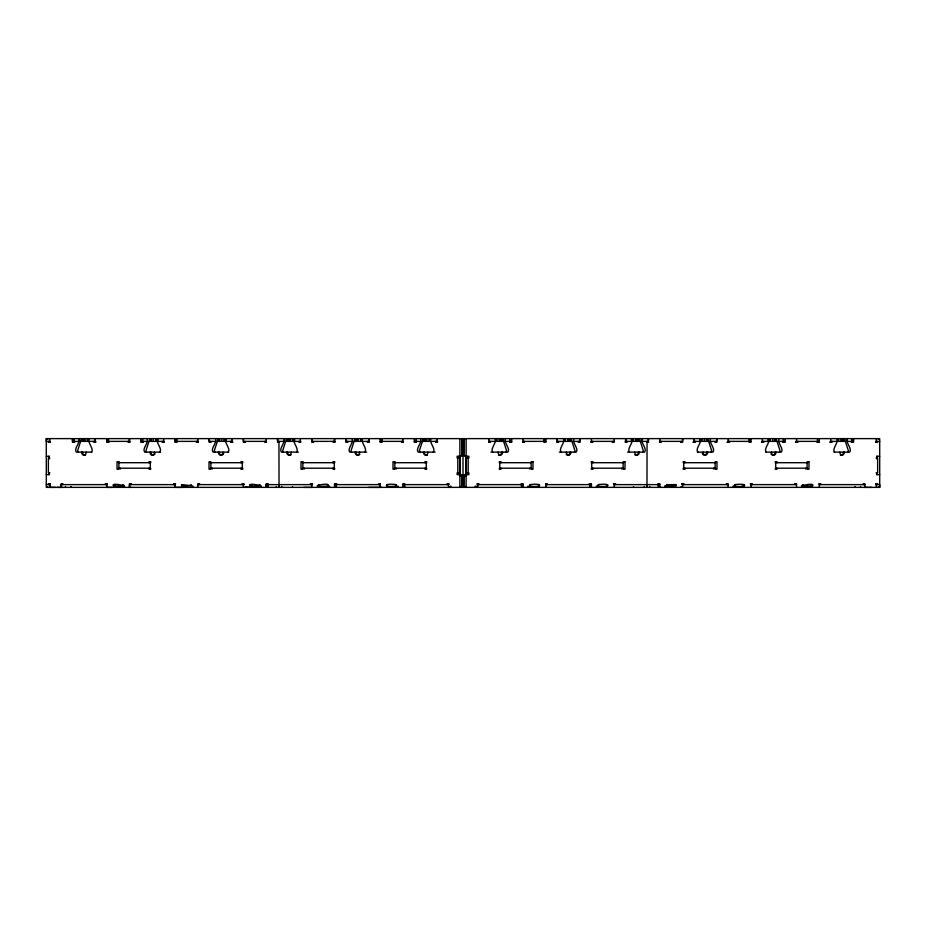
<?xml version="1.0" encoding="UTF-8"?>
<svg xmlns="http://www.w3.org/2000/svg" width="926" height="926" viewBox="0 0 926 926"><rect width="100%" height="100%" fill="white"/><g stroke="black" fill="none" stroke-linecap="round" stroke-linejoin="round"><path stroke-width="1.39" d="M46.3 438.623L46.3 487.377L879.7 487.377L879.7 438.623L46.3 438.623L46.3 441.378L50.201 441.378L50.201 442.304L48.349 442.304L48.349 441.378M55.421 487.377L49.715 487.377L49.715 483.696M95.297 441.378L95.297 438.623L95.297 442.304M112.382 487.377L106.687 487.377L106.687 483.696M130.948 487.377L129.466 487.377L129.466 483.696L131.318 483.696M129.466 441.378L129.466 438.623L129.466 442.304M157.385 438.623C155.637 442.998 162.687 448.682 159.804 452.12M182.584 487.377L175.049 487.377L175.049 483.696M215.492 438.623C217.228 442.998 210.179 448.682 213.073 452.12L228.687 452.12M266.665 486.914L266.19 487.377L266.19 483.696L268.042 483.696L268.031 487.377M328.174 486C302.246 487.736 330.929 481.844 327.711 485.305M334.552 442.304L334.552 438.623L334.552 441.378M368.733 442.304L368.733 438.623L368.733 441.378M397.914 486L397.914 487.377L397.914 486.682M464.273 487.377L464.285 474.656L468.869 474.656L468.869 472.816L466.334 472.816L466.334 458.092L468.869 458.092L468.869 456.252L464.285 456.252L464.285 438.623M466.125 487.377L466.125 474.656M477.515 483.696L477.515 487.377L477.515 484.622M557.267 442.304L557.267 438.623L557.267 441.378M625.629 442.304L625.629 438.623L625.629 441.378M879.7 487.377L879.7 484.622L875.799 484.622L875.799 483.696L877.651 483.696L877.651 484.622M463 486.821L463 438.623M80.62 441.378L77.576 450.835L78.201 452.12M148.982 441.378L145.938 450.835L146.563 452.12M217.332 441.378L214.3 450.835L214.925 452.12M285.694 441.378L282.65 450.835L283.287 452.12M354.056 441.378L351.012 450.835L351.637 452.12M422.418 441.378L419.374 450.835L419.999 452.12M91.442 452.12C94.336 448.682 87.287 442.998 89.023 438.623M228.155 452.12C231.049 448.682 223.999 442.998 225.747 438.623M296.517 452.12C299.411 448.682 292.361 442.998 294.109 438.623M364.879 452.12C367.772 448.682 360.723 442.998 362.46 438.623M433.241 452.12C436.123 448.682 429.074 442.998 430.821 438.623M506.001 452.12L506.626 450.835L503.582 441.378M574.363 452.12L574.988 450.835L571.944 441.378M642.713 452.12L643.35 450.835L640.306 441.378M711.075 452.12L711.7 450.835L708.668 441.378M779.437 452.12L780.062 450.835L777.018 441.378M847.799 452.12L848.424 450.835L845.38 441.378M122.637 484.622C128.205 487.319 110.599 481.589 113.516 486L124.015 486M190.999 484.622C192.782 486.057 189.668 485.467 181.878 484.622C179.262 488.511 191.161 484.506 191.913 486M529.927 484.622L529.927 486L529.927 484.622C543.631 482.735 542.092 488.095 529.464 486M598.289 484.622L598.289 486L598.289 484.622C611.993 482.735 610.454 488.095 597.826 486M666.639 484.622L666.639 486L666.651 484.622L675.772 484.622L676.281 485.305L675.772 486L665.262 486M734.087 486C746.414 488.187 749.528 482.851 735.001 484.622C733.623 485.201 735.719 487.238 735.001 484.622M801.985 486L812.484 486C815.401 481.589 797.795 487.319 803.363 484.622M140.868 441.378L164.133 441.378L164.133 442.304L162.281 442.304L162.281 441.378M266.364 441.378L243.399 441.378L243.399 438.623L243.399 442.304L245.251 442.304M300.846 441.378L277.58 441.378L277.58 438.623L277.58 442.304L279.432 442.304M335.027 441.378L311.761 441.378L311.761 438.623L311.761 442.304L313.613 442.304M369.208 441.378L345.942 441.378L345.942 438.623L345.942 442.304L347.794 442.304M380.123 441.378L403.389 441.378M414.304 441.378L437.57 441.378M488.893 441.378L511.696 441.378M522.611 441.378L545.877 441.378M557.255 441.378L580.058 441.378L580.058 438.623L580.058 442.304L578.206 442.304M590.973 441.378L614.239 441.378M625.154 441.378L648.42 441.378L648.42 438.623L648.42 442.304L646.742 442.304M659.636 441.378L682.601 441.378L682.601 438.623L682.601 442.304L680.923 442.304M750.951 441.378L727.686 441.378L727.686 442.304M785.132 441.378L761.867 441.378L761.867 442.304M819.313 441.378L796.047 441.378L796.047 442.304M879.7 441.378L875.799 441.378L875.799 442.304L877.651 442.304L877.651 441.378M74.693 442.304L72.506 442.304L72.506 438.623L72.506 441.378L95.772 441.378L95.772 442.304L93.92 442.304L93.92 441.378M108.874 442.304L106.687 442.304L106.687 438.623L106.687 441.378L129.953 441.378L129.953 442.304L128.101 442.304L128.101 441.378M143.16 442.304L140.868 442.304L140.868 438.623M210.896 442.304L209.23 442.304L209.23 438.623L209.218 441.378L232.484 441.378L232.484 442.304M232.831 442.304L230.643 442.304L230.643 441.378M266.503 442.304L264.824 442.304L264.824 441.378M300.672 442.304L299.005 442.304L299.005 441.378M335.027 442.304L333.186 442.304L333.186 441.378M369.034 442.304L367.356 442.304L367.356 441.378M403.389 442.304L401.537 442.304L401.537 441.378M416.283 442.304L414.304 442.304L414.304 438.623M437.396 442.304L435.718 442.304L435.718 441.378M488.604 442.304L490.282 442.304L490.282 441.378M509.717 442.304L511.696 442.304L511.696 438.623M522.611 442.304L524.463 442.304L524.463 441.378M556.966 442.304L558.633 442.304L558.633 441.378M590.973 442.304L592.814 442.304L592.814 441.378M612.26 442.304L614.239 442.304L614.239 438.623M625.328 442.304L626.995 442.304L626.995 441.378M659.497 442.304L661.176 442.304L661.176 441.378M693.065 442.304L695.357 442.304L695.357 441.378M715.103 442.304L716.77 442.304L716.77 438.623L716.77 441.378L693.505 441.378L693.505 442.304M726.933 442.304L729.538 442.304L729.538 441.378M761.427 442.304L763.718 442.304L763.718 441.378M782.84 442.304L785.132 442.304L785.132 438.623M795.909 442.304L797.899 442.304L797.899 441.378M817.021 442.304L819.313 442.304L819.313 438.623M830.09 442.304L832.08 442.304L832.08 441.378M851.307 442.304L853.494 442.304L853.494 438.623L853.494 441.378L830.228 441.378L830.228 442.304M91.975 452.12L76.36 452.12C73.467 448.682 80.516 442.998 78.768 438.623M160.325 452.12L144.722 452.12C141.828 448.682 148.878 442.998 147.13 438.623M298.369 452.12L281.435 452.12C278.541 448.682 285.59 442.998 283.854 438.623M366.719 452.12L349.796 452.12C346.903 448.682 353.952 442.998 352.204 438.623M435.081 452.12L418.158 452.12C415.265 448.682 422.314 442.998 420.566 438.623M490.919 452.12L507.842 452.12C510.735 448.682 503.686 442.998 505.434 438.623M559.281 452.12L576.203 452.12C579.097 448.682 572.048 442.998 573.796 438.623M627.631 452.12L644.565 452.12C647.459 448.682 640.41 442.998 642.146 438.623M697.313 452.12L712.927 452.12C715.821 448.682 708.772 442.998 710.508 438.623M765.675 452.12L781.278 452.12C784.172 448.682 777.122 442.998 778.87 438.623M834.025 452.12L849.64 452.12C852.533 448.682 845.484 442.998 847.232 438.623M46.3 456.252L49.356 456.252M876.644 456.252L879.7 456.252M49.9 458.092L48.36 458.092L48.36 472.816L49.9 472.816M876.1 458.092L877.64 458.092L877.64 472.816L876.1 472.816M150.788 461.773L148.936 461.773L148.936 462.699M210.873 461.773L209.021 461.773L209.021 469.135L210.873 469.135L210.873 463M334.761 461.773L332.909 461.773L332.909 462.699M426.736 461.773L424.895 461.773L424.895 462.699M499.264 461.773L501.105 461.773L501.105 462.699M591.239 461.773L593.091 461.773L593.091 462.699M715.127 461.773L716.979 461.773L716.979 469.135L715.127 469.135L715.127 463M775.212 461.773L777.064 461.773L777.064 462.699M150.788 462.699L118.401 462.699L118.401 461.773M334.761 462.699L302.374 462.699L302.374 461.773M426.736 462.699L394.36 462.699L394.36 461.773M499.264 462.699L531.64 462.699L531.64 461.773M591.239 462.699L623.626 462.699L623.626 461.773M775.212 462.699L807.599 462.699L807.599 461.773M150.788 468.209L118.401 468.209L118.401 469.135M334.761 468.209L302.374 468.209L302.374 469.135M426.736 468.209L394.36 468.209L394.36 469.135M499.264 468.209L531.64 468.209L531.64 469.135M591.239 468.209L623.626 468.209L623.626 469.135M775.212 468.209L807.599 468.209L807.599 469.135M150.788 469.135L148.936 469.135L148.936 468.209M334.761 469.135L332.909 469.135L332.909 468.209M426.736 469.135L424.895 469.135L424.895 468.209M499.264 469.135L501.105 469.135L501.105 468.209M591.239 469.135L593.091 469.135L593.091 468.209M775.212 469.135L777.064 469.135L777.064 468.209M46.3 474.656L49.356 474.656M876.644 474.656L879.7 474.656M62.783 483.696L61.116 483.696L61.116 487.377L61.116 484.622L107.161 484.622M107.161 483.696L105.321 483.696L105.321 484.622M175.523 483.696L173.671 483.696L173.671 484.622M199.68 483.696L197.828 483.696L197.828 487.377M312.583 483.696L310.395 483.696L310.395 484.622M336.74 483.696L334.552 483.696L334.552 487.377M380.424 483.696L378.757 483.696L378.757 484.622M448.96 483.696L447.119 483.696L447.119 484.622M477.052 483.696L478.881 483.696L478.881 484.622M545.564 483.696L547.243 483.696L547.243 484.622M589.26 483.696L591.448 483.696L591.448 487.377M613.417 483.696L615.605 483.696L615.605 484.622M681.976 483.696L683.967 483.696L683.967 484.622M726.32 483.696L728.172 483.696L728.172 487.377M750.338 483.696L752.317 483.696L752.317 484.622M794.682 483.696L796.534 483.696L796.534 487.377M819.012 483.696L820.679 483.696L820.679 484.622M863.217 483.696L864.884 483.696L864.884 487.377L867.731 487.377M46.3 484.622L50.201 484.622L50.201 483.696L48.349 483.696L48.349 484.622M175.523 484.622L129.466 484.622L129.466 487.377M197.828 484.622L244.024 484.622M259.349 484.622C264.94 487.319 247.311 481.589 250.228 486L260.738 486M312.375 484.622L266.19 484.622L266.19 487.377M334.552 484.622L380.297 484.622M396.073 484.622C395.437 486.937 397.404 485.363 396.073 484.622C382.369 482.735 383.908 488.095 396.536 486M402.903 484.622L448.96 484.622M477.353 484.622L523.097 484.622M545.703 484.622L591.448 484.622M659.81 484.622L613.753 484.622L613.753 483.696M681.976 484.622L728.172 484.622M750.477 484.622L796.534 484.622M819.14 484.622L864.884 484.622M57.262 487.377L62.956 487.377M250.946 487.377L245.182 486.914M303.578 487.377L311.761 487.377L311.761 483.696M368.733 487.377L380.123 487.377L380.123 483.696M381.35 487.377L381.963 487.377M404.141 487.377L404.755 487.377L404.755 483.696L402.903 483.696L402.903 487.377M449.098 487.377L450.325 487.377M521.616 487.377L521.245 483.696L523.097 483.696L523.097 487.377M590.07 487.377L589.607 483.696M658.421 487.377L657.958 483.696L659.81 483.696L659.81 487.377M681.675 487.377L680.818 486.914M868.738 487.377L871.586 487.377M834.558 452.12C831.664 448.682 838.713 442.998 836.977 438.623M766.196 452.12C763.313 448.682 770.363 442.998 768.615 438.623M697.845 452.12C694.951 448.682 702.001 442.998 700.253 438.623M629.483 452.12C626.589 448.682 633.639 442.998 631.891 438.623M561.121 452.12C558.228 448.682 565.277 442.998 563.54 438.623M492.759 452.12C489.877 448.682 496.926 442.998 495.178 438.623M878.323 438.623L878.323 439.318M878.323 486.682L878.323 487.377M876.957 456.252L876.945 459.088M876.957 472.816L876.957 474.656M876.285 438.623L876.285 442.304M876.285 483.696L876.285 487.377M863.518 483.696L863.518 484.622M860.532 486.451L860.532 487.377M855.022 486.451L855.022 487.377M852.128 441.378L852.128 442.304M851.642 438.623L851.642 442.304M844.767 438.623L844.767 441.378M844.014 438.623L844.014 441.378M843.401 438.623L843.401 441.378M843.123 438.623L843.123 441.378M841.074 438.623L841.074 441.378M838.609 438.623L838.609 441.378M837.856 438.623L837.856 441.378M830.703 438.623L830.703 442.304M819.313 483.696L819.313 487.377M817.947 441.378L817.947 442.304M817.473 438.623L817.473 442.304M812.484 484.622L812.484 486M810.632 486L810.632 487.377M805.747 468.209L805.747 469.135M801.522 486L801.522 487.377M796.534 438.623L796.534 442.304M795.156 483.696L795.156 484.622M783.766 441.378L783.766 442.304M783.292 438.623L783.292 442.304M776.405 438.623L776.405 441.378M775.652 438.623L775.652 441.378M775.699 461.773L775.699 469.135M774.773 438.623L774.773 441.378M772.712 438.623L772.712 441.378M770.258 438.623L770.258 441.378M769.506 438.623L769.506 441.378M768.14 438.623L768.14 441.378M762.353 438.623L762.353 442.304M750.951 438.623L750.951 442.304L749.111 442.304L749.111 438.623M750.951 483.696L750.951 487.377M749.585 441.378L749.585 442.304M744.122 484.622L744.122 486M742.27 486L742.27 487.377M733.16 486L733.16 487.377M728.172 438.623L728.172 442.304M726.806 483.696L726.806 484.622M715.613 461.773L715.613 462.699L683.226 462.699L683.226 461.773L685.078 461.773L685.078 462.699M715.613 469.135L715.613 468.209L683.226 468.209L683.226 469.135L685.078 469.135L685.078 468.209M715.404 441.378L715.404 442.304M713.761 468.209L713.761 469.135M708.043 438.623L708.043 441.378M707.29 438.623L707.29 441.378M706.411 438.623L706.411 441.378M704.362 438.623L704.362 441.378M701.896 438.623L701.896 441.378M701.144 438.623L701.144 441.378M700.531 438.623L700.531 441.378M699.778 438.623L699.778 441.378M693.991 438.623L693.991 442.304M683.712 461.773L683.712 469.135M682.601 483.696L682.601 487.377M682.115 483.696L682.115 484.622M681.223 441.378L681.223 442.304M675.76 484.622L675.76 486M673.92 486L673.92 487.377M664.799 486L664.799 487.377M660.47 486.682L660.47 487.377M659.81 438.623L659.81 442.304M658.444 483.696L658.444 484.622M649.728 486.451L649.728 487.377M647.054 441.378L646.973 487.377M644.218 486.451L644.218 487.377M639.692 438.623L639.692 441.378M638.94 438.623L638.94 441.378M638.049 438.623L638.049 441.378M637.574 438.623L637.574 441.378M636 438.623L636 441.378M633.534 438.623L633.534 441.378M633.488 486.682L633.488 487.377M632.782 438.623L632.782 441.378M632.169 438.623L632.169 441.378M631.416 438.623L631.416 441.378M621.774 468.209L621.774 469.135M614.239 483.696L614.239 487.377M612.873 441.378L612.873 442.304M607.398 484.622L607.398 486M605.558 486.682L605.558 487.377M596.437 486L596.437 487.377M591.726 461.773L591.726 469.135M591.448 438.623L591.448 442.304M590.082 483.696L590.082 484.622M578.692 441.378L578.692 442.304M571.33 438.623L571.33 441.378M570.578 438.623L570.578 441.378M569.965 438.623L569.965 441.378M569.687 438.623L569.687 441.378M569.212 438.623L569.212 441.378M567.638 438.623L567.638 441.378M565.173 438.623L565.173 441.378M564.42 438.623L564.42 441.378M545.877 438.623L545.877 442.304L544.037 442.304L544.037 438.623M545.877 483.696L545.877 487.377M544.511 441.378L544.511 442.304M539.048 484.622L539.048 486M537.196 486.682L537.196 487.377M529.788 468.209L529.788 469.135M528.086 486L528.086 487.377M523.086 438.623L523.097 442.304M521.72 483.696L521.72 484.622M510.33 441.378L510.33 442.304M509.856 438.623L509.856 442.304M502.968 438.623L502.968 441.378M502.216 438.623L502.216 441.378M501.603 438.623L501.603 441.378M501.325 438.623L501.325 441.378M500.85 438.623L500.85 441.378M499.739 461.773L499.739 469.135M499.276 438.623L499.276 441.378M496.822 438.623L496.822 441.378M496.07 438.623L496.07 441.378M488.916 438.623L488.916 442.304M476.496 486.682L476.496 487.377M475.212 486L475.212 487.377M468.186 458.092L468.186 472.816M467.017 456.252L467.017 458.092M467.017 472.816L467.017 474.656M466.125 438.623L466.125 456.252M465.755 455.789L465.755 475.976M465.755 486.451L465.755 487.377M461.715 438.623L461.715 456.252L457.131 456.252L457.131 458.092L459.666 458.092L459.666 472.816L457.131 472.816L457.131 474.656L461.715 474.656L461.727 487.377M460.245 455.789L460.245 475.976M460.245 486.451L460.245 487.377M459.875 438.623L459.875 456.252M459.875 474.656L459.875 487.377M458.983 456.252L458.983 458.092M458.983 472.816L458.983 474.656M457.814 458.092L457.814 472.816M450.788 486L450.939 487.377M449.504 486.682L449.504 487.377M448.485 483.696L448.485 487.377M437.084 438.623L437.084 442.304M429.93 438.623L429.93 441.378M429.178 438.623L429.178 441.378M426.724 438.623L426.724 441.378M426.261 461.773L426.261 469.135M425.15 438.623L425.15 441.378M424.675 438.623L424.675 441.378M424.397 438.623L424.397 441.378M423.784 438.623L423.784 441.378M423.032 438.623L423.032 441.378M416.144 438.623L416.144 442.304M415.67 441.378L415.67 442.304M404.28 483.696L404.28 484.622M402.903 438.623L402.903 442.304M396.212 468.209L396.212 469.135M388.804 486.682L388.804 487.377M381.963 438.623L381.963 442.304L380.123 442.304L380.123 438.623M381.489 441.378L381.489 442.304M361.58 438.623L361.58 441.378M360.827 438.623L360.827 441.378M358.362 438.623L358.362 441.378M356.788 438.623L356.788 441.378M356.313 438.623L356.313 441.378M356.035 438.623L356.035 441.378M355.422 438.623L355.422 441.378M354.67 438.623L354.67 441.378M347.308 441.378L347.308 442.304M336.393 483.696L336.393 487.377L335.027 486.914M335.918 483.696L335.918 484.622M334.274 461.773L334.274 469.135M329.563 486L329.563 487.377M327.711 484.622L327.711 486M320.442 486.682L320.442 487.377M318.602 484.622L318.602 486M313.127 441.378L313.127 442.304M312.247 483.696L312.247 484.622M304.226 468.209L304.226 469.135M300.371 438.623L300.371 442.304M294.584 438.623L294.584 441.378M293.831 438.623L293.831 441.378M293.218 438.623L293.218 441.378M292.466 438.623L292.466 441.378M292.512 486.682L292.512 487.377M290 438.623L290 441.378M288.426 438.623L288.426 441.378M287.951 438.623L287.951 441.378M287.06 438.623L287.06 441.378M286.308 438.623L286.308 441.378M281.782 486.451L281.782 487.377M278.946 441.378L279.027 487.377M276.272 486.451L276.272 487.377M267.556 483.696L267.556 484.622M266.19 438.623L266.19 442.304M265.531 486.682L265.531 487.377M261.201 486L261.201 487.377M254.8 484.622L254.8 486M252.08 486L252.08 487.377M250.24 484.622L250.24 486M244.777 441.378L244.777 442.304M243.885 484.622L243.885 483.696L242.033 483.696L242.033 484.622M243.399 483.696L243.399 487.377M242.288 461.773L242.288 469.135M240.922 462.699L240.922 461.773L242.774 461.773L242.774 462.699L210.387 462.699L210.387 461.773M240.922 468.209L240.922 469.135L242.774 469.135L242.774 468.209L210.387 468.209L210.387 469.135M232.009 438.623L232.009 442.304M226.222 438.623L226.222 441.378M225.469 438.623L225.469 441.378M224.856 438.623L224.856 441.378M224.104 438.623L224.104 441.378M221.638 438.623L221.638 441.378M219.589 438.623L219.589 441.378M218.71 438.623L218.71 441.378M217.957 438.623L217.957 441.378M212.239 468.209L212.239 469.135M210.596 441.378L210.596 442.304M199.194 483.696L199.194 484.622M197.828 438.623L197.828 442.304M196.462 441.378L196.462 442.304L198.314 442.304L198.314 441.378L175.049 441.378L175.049 438.623L175.049 442.304L176.889 442.304L176.889 438.623M192.839 486L192.839 487.377M183.73 486L183.73 487.377M181.878 484.622L181.878 486M176.415 441.378L176.415 442.304M175.049 484.622L175.049 487.377M163.647 438.623L163.647 442.304M157.86 438.623L157.86 441.378M156.494 438.623L156.494 441.378M155.742 438.623L155.742 441.378M153.288 438.623L153.288 441.378M151.227 438.623L151.227 441.378M150.348 438.623L150.348 441.378M150.301 461.773L150.301 469.135M149.595 438.623L149.595 441.378M142.708 438.623L142.708 442.304M142.234 441.378L142.234 442.304M130.844 483.696L130.844 484.622M124.478 486L124.478 487.377M120.253 468.209L120.253 469.135M115.368 486L115.368 487.377M113.516 484.622L113.516 486M108.527 438.623L108.527 442.304M108.053 441.378L108.053 442.304M106.687 484.622L106.687 487.377M88.132 438.623L88.132 441.378M87.391 438.623L87.391 441.378M84.926 438.623L84.926 441.378M82.877 438.623L82.877 441.378M82.599 438.623L82.599 441.378M81.986 438.623L81.986 441.378M81.233 438.623L81.233 441.378M74.358 438.623L74.358 442.304M73.872 441.378L73.872 442.304M70.978 486.451L70.978 487.377M65.468 486.451L65.468 487.377M62.482 483.696L62.482 484.622M49.715 438.623L49.715 442.304M49.715 484.622L49.715 487.377M49.055 456.252L49.055 459.088M49.043 472.816L49.043 474.656M47.677 438.623L47.677 439.318M47.677 486.682L47.677 487.377M502.587 452.12A3.067 2.28 90 0 1 500.306 455.175A3.067 2.28 90 0 1 498.026 452.12M639.299 452.12A3.067 2.28 90 0 1 637.019 455.175A3.067 2.28 90 0 1 634.75 452.12M570.937 452.12A3.067 2.28 90 0 1 568.668 455.175A3.067 2.28 90 0 1 566.388 452.12M567.325 455.129A3.067 2.28 90 0 1 566.133 454.284M570.011 452.12A3.067 2.28 90 0 1 568.159 455.129M501.66 452.12A3.067 2.28 90 0 1 500.989 454.284A3.067 2.28 -90 0 1 499.38 455.175M638.373 452.12A3.067 2.28 -90 0 1 637.713 454.284A3.067 2.28 90 0 1 636.509 455.129M635.687 455.129A3.067 2.28 90 0 1 634.854 454.678M498.964 455.129A3.067 2.28 -90 0 1 498.547 454.967M707.661 452.12A3.067 2.28 -90 0 1 705.38 455.175A3.067 2.28 -90 0 1 703.1 452.12M844.385 452.12A3.067 2.28 90 0 1 842.104 455.175A3.067 2.28 90 0 1 839.824 452.12M776.023 452.12A3.067 2.28 -90 0 1 773.742 455.175A3.067 2.28 -90 0 1 771.462 452.12M775.097 452.12A3.067 2.28 -90 0 1 772.816 455.187M772.4 455.129A3.067 2.28 -90 0 1 771.983 454.967M771.208 454.284A3.067 2.28 -90 0 1 770.907 453.798M704.049 455.129A3.067 2.28 90 0 1 703.216 454.678M702.846 454.284A3.067 2.28 90 0 1 702.336 453.242M706.735 452.12A3.067 2.28 90 0 1 704.871 455.129M840.762 455.129A3.067 2.28 90 0 1 840.333 454.967M843.459 452.12A3.067 2.28 90 0 1 841.178 455.187M222.9 452.12A3.067 2.28 90 0 1 220.619 455.187A3.067 2.28 90 0 1 218.339 452.12M154.538 452.12A3.067 2.28 90 0 1 152.258 455.187A3.067 2.28 90 0 1 149.977 452.12M86.176 452.12A3.067 2.28 90 0 1 83.896 455.187A3.067 2.28 90 0 1 81.615 452.12M153.184 455.187A3.067 2.28 90 0 1 150.903 452.12M155.093 453.798A3.067 2.28 90 0 1 154.792 454.284M154.017 454.967A3.067 2.28 90 0 1 153.6 455.129M223.664 453.242A3.067 2.28 -90 0 1 223.154 454.284M222.784 454.678A3.067 2.28 -90 0 1 221.951 455.129M221.129 455.129A3.067 2.28 -90 0 1 219.265 452.12M85.667 454.967A3.067 2.28 -90 0 1 85.238 455.129M84.822 455.187A3.067 2.28 -90 0 1 82.541 452.12M427.974 452.12A3.067 2.28 -90 0 1 425.694 455.187A3.067 2.28 -90 0 1 423.413 452.12M359.612 452.12A3.067 2.28 90 0 1 357.332 455.187A3.067 2.28 90 0 1 355.063 452.12M291.25 452.12A3.067 2.28 90 0 1 288.981 455.187A3.067 2.28 90 0 1 286.701 452.12M359.867 454.284A3.067 2.28 -90 0 1 358.675 455.129M357.841 455.129A3.067 2.28 -90 0 1 355.989 452.12M424.34 452.12A3.067 2.28 -90 0 0 425.011 454.284A3.067 2.28 90 0 0 426.62 455.175M287.616 452.12A3.067 2.28 90 0 0 288.287 454.284A3.067 2.28 -90 0 0 289.479 455.129M291.146 454.678A3.067 2.28 -90 0 1 290.313 455.129M427.453 454.967A3.067 2.28 90 0 1 427.036 455.129M386.952 484.622L386.952 486L386.952 484.622M118.887 461.773L117.035 461.773L117.035 469.135L118.887 469.135L118.887 461.773M302.86 461.773L301.008 461.773L301.008 469.135L302.86 469.135L302.86 461.773M394.835 461.773L392.994 461.773L392.994 469.135L394.835 469.135L394.835 461.773M533.006 461.773L531.165 461.773L531.165 469.135L533.006 469.135L533.006 461.773M624.992 461.773L623.14 461.773L623.14 469.135L624.992 469.135L624.992 461.773M808.965 461.773L807.113 461.773L807.113 469.135L808.965 469.135L808.965 461.773"/></g></svg>
